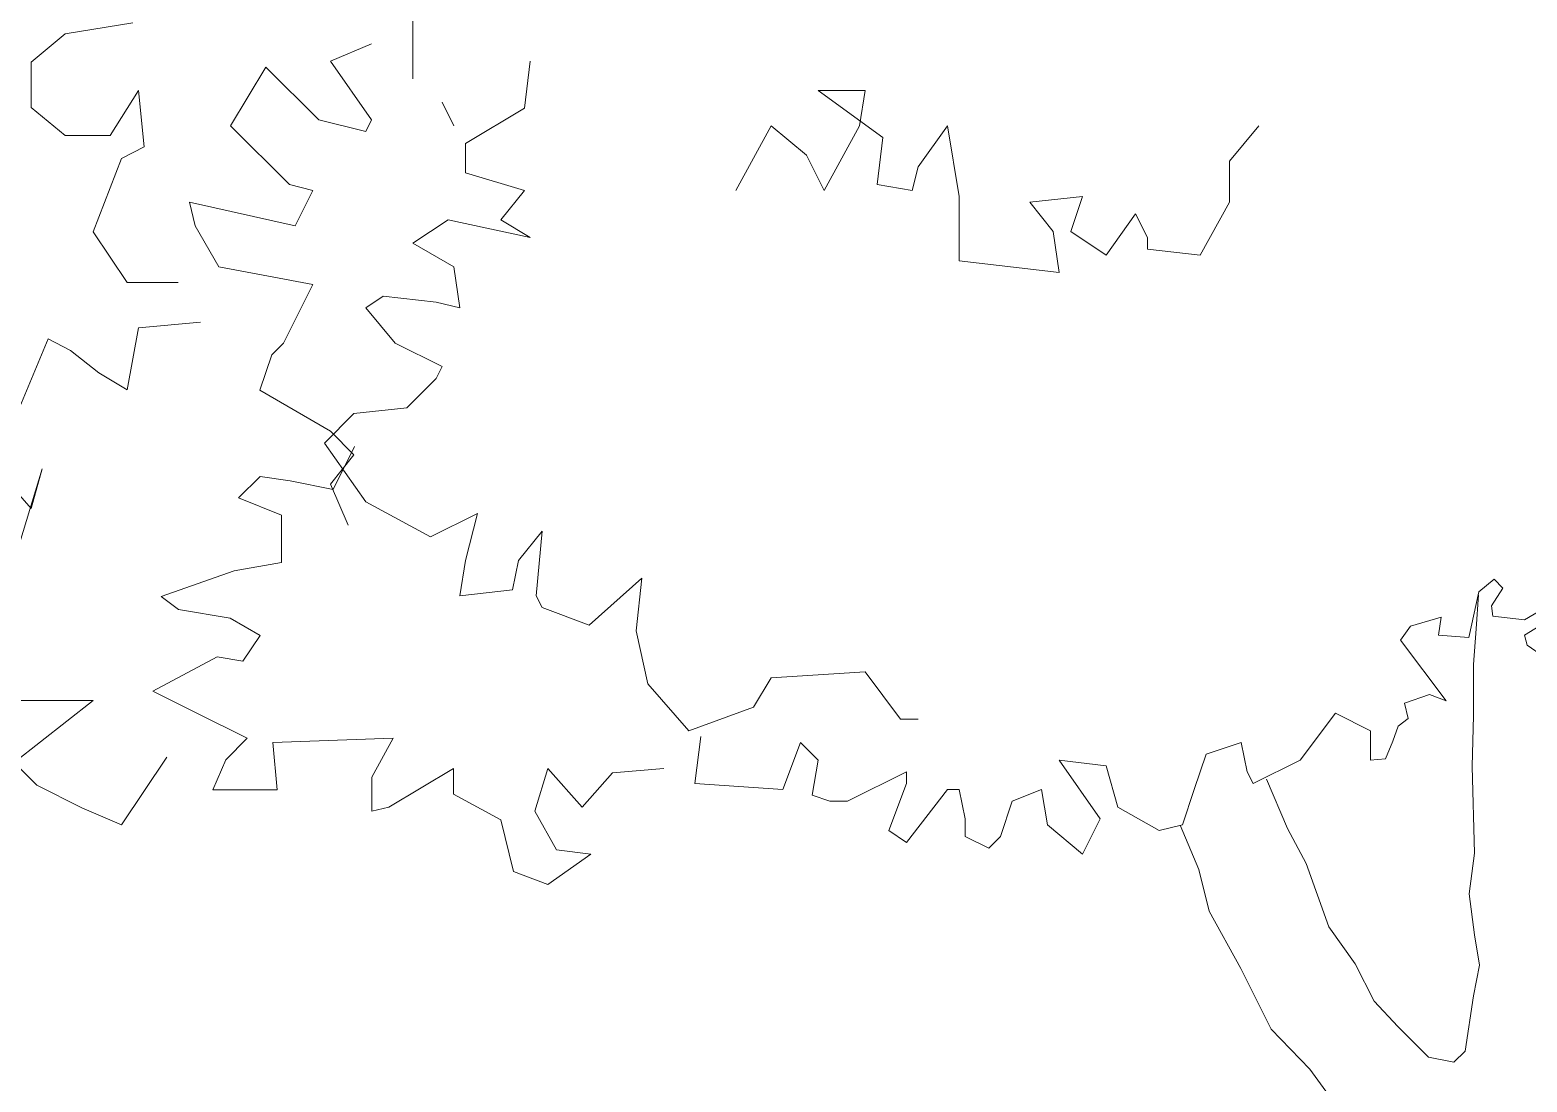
# Model space of a CAD drawing. Header units: millimetres. Extents: x 5357 to 259384, y -16348 to 109893.
# Drawn here: x 239194 to 240473, y 10067 to 10966 of the extents above; entities that cross this region are included whole.
import ezdxf

# ---------------------------------------------------------------- set-up
doc = ezdxf.new("R2010")
doc.units = ezdxf.units.MM
doc.layers.add('CAY XANH_CHI TIET TRONG CAY 3_dwg-1', color=250, linetype='Continuous', lineweight=18)
doc.layers.add('LSA', color=250, linetype='Continuous', lineweight=18)

# ---------------------------------------------------------------- blocks, each defined once
blk = doc.blocks.new('CAY XANH_CHI TIET TRONG CAY 3_dwg-2201632-CẢNH QUAN_CHI TIẾT TRỒNG CÂY')
at = {"layer": 'LSA'}
blk.add_line((-4590.3, 10904.4), (-4580.2, 10884.3), dxfattribs=at)
at = {"layer": 'LSA', "flags": 128}
for points in [[(-4615.4, 10989.7), (-4615.4, 10924.4)], [(-4854.6, 10972.4), (-4912.5, 10962.8), (-4941.5, 10938.6), (-4941.5, 10900), (-4912.5, 10875.9), (-4873.9, 10875.9), (-4849.8, 10914.5), (-4844.9, 10866.2), (-4864.2, 10856.5), (-4888.4, 10793.8), (-4859.4, 10750.3), (-4815.9, 10750.3)], [(-4650.5, 10954.5), (-4685.7, 10939.5), (-4650.5, 10889.3), (-4655.5, 10879.3), (-4695.7, 10889.3), (-4740.9, 10934.5), (-4771, 10884.3), (-4720.8, 10834.1), (-4700.7, 10829.1), (-4715.8, 10798.9), (-4806.2, 10819), (-4801.2, 10798.9), (-4781.1, 10763.8), (-4700.7, 10748.8), (-4725.8, 10698.6), (-4735.9, 10688.5), (-4745.9, 10658.4), (-4685.7, 10623.3), (-4665.6, 10603.2), (-4685.7, 10578.1), (-4670.6, 10543)], [(-4514.9, 10939.5), (-4519.9, 10899.3), (-4570.2, 10869.2), (-4570.2, 10844.1), (-4519.9, 10829.1), (-4540, 10804), (-4514.9, 10788.9), (-4585.2, 10804), (-4615.4, 10783.9), (-4580.2, 10763.8), (-4575.2, 10728.7), (-4595.3, 10733.7), (-4640.5, 10738.7), (-4655.5, 10728.7), (-4630.4, 10698.6), (-4590.3, 10678.5), (-4595.3, 10668.4), (-4620.4, 10643.3), (-4665.6, 10638.3), (-4690.7, 10613.2), (-4655.5, 10563), (-4600.3, 10532.9), (-4560.1, 10553), (-4570.2, 10512.8), (-4575.2, 10482.7), (-4530, 10487.7), (-4525, 10512.8), (-4504.9, 10537.9), (-4509.9, 10482.7), (-4504.9, 10472.7), (-4464.7, 10457.6), (-4419.5, 10497.8), (-4424.5, 10452.6), (-4414.5, 10407.4), (-4379.3, 10367.3), (-4324.1, 10387.4), (-4309, 10412.4), (-4228.7, 10417.5), (-4198.5, 10377.3), (-4183.5, 10377.3)], [(-4339.2, 10829.1), (-4309, 10884.3), (-4278.9, 10859.2), (-4263.8, 10829.1), (-4233.7, 10884.3), (-4228.7, 10914.4), (-4268.9, 10914.4), (-4213.6, 10874.2), (-4218.6, 10834.1), (-4188.5, 10829.1), (-4183.5, 10849.1), (-4158.4, 10884.3), (-4148.3, 10824), (-4148.3, 10768.8), (-4063, 10758.8), (-4068, 10793.9), (-4088.1, 10819), (-4042.9, 10824), (-4052.9, 10793.9), (-4022.8, 10773.8), (-3997.7, 10809), (-3987.6, 10788.9), (-3987.6, 10778.9), (-3942.4, 10773.8), (-3917.3, 10819), (-3917.3, 10854.2), (-3892.2, 10884.3)], [(-4796.6, 10716.5), (-4849.8, 10711.7), (-4859.4, 10658.6), (-4883.6, 10673.1), (-4907.7, 10692.4), (-4927, 10702.1), (-4951.2, 10644.1)], [(-4975.3, 10595.8), (-4941.5, 10557.2), (-4931.9, 10591), (-4951.2, 10528.3)], [(-4975.3, 10393.1), (-4888.4, 10393.1), (-4956, 10340), (-4936.7, 10320.7), (-4898.1, 10301.3), (-4864.2, 10286.9), (-4825.6, 10344.8)], [(-4400.7, 10335.1), (-4444.8, 10331.4), (-4470.5, 10302), (-4499.9, 10335.1), (-4510.9, 10298.4), (-4492.5, 10265.4), (-4463.1, 10261.7), (-4499.9, 10236), (-4529.2, 10247), (-4540.2, 10291), (-4580.6, 10313.1), (-4580.6, 10335.1), (-4635.7, 10302), (-4650.4, 10298.4), (-4650.4, 10327.7), (-4632, 10360.8), (-4734.8, 10357.1), (-4731.2, 10316.7), (-4786.2, 10316.7), (-4775.2, 10342.4), (-4756.9, 10360.8), (-4800.9, 10382.8), (-4837.6, 10401.1), (-4782.6, 10430.5), (-4760.5, 10426.8), (-4745.8, 10448.8), (-4771.5, 10463.5), (-4815.6, 10470.9), (-4830.3, 10481.9), (-4767.9, 10503.9), (-4727.5, 10511.2), (-4727.5, 10551.6), (-4764.2, 10566.3), (-4745.8, 10584.6), (-4720.1, 10580.9), (-4683.4, 10573.6), (-4665.1, 10610.3)], [(-3797.2, 10342.1), (-3784.2, 10343.2), (-3777.7, 10358.3), (-3773.4, 10371.3), (-3764.8, 10377.8), (-3768, 10390.8), (-3746.4, 10398.3), (-3732.3, 10392.9), (-3771.3, 10444.8), (-3762.6, 10456.7), (-3736.6, 10464.3), (-3738.8, 10449.1), (-3712.9, 10447), (-3704.2, 10485.9), (-3691.2, 10496.7), (-3683.7, 10489.1), (-3693.4, 10474), (-3692.3, 10465.3), (-3665.3, 10462.1), (-3652.3, 10469.7)], [(-3635, 10467.5), (-3665.3, 10449.1), (-3663.1, 10440.5), (-3649.1, 10430.7)], [(-3885.8, 10325.8), (-3867.8, 10283.8), (-3851.8, 10253.9), (-3832.4, 10199.8), (-3809.9, 10168), (-3793.9, 10136.1), (-3773.5, 10114.5), (-3756.1, 10097), (-3747.4, 10088.3), (-3725.6, 10084), (-3715.9, 10093.5), (-3708.9, 10140.6), (-3703.8, 10166.8), (-3708.1, 10192.9), (-3712.5, 10227.8), (-3708.1, 10262.7), (-3710, 10336.8), (-3708.9, 10380.3), (-3708.9, 10423.9), (-3706.7, 10454.4), (-3704.7, 10483.4)], [(-4369.3, 10362.3), (-4374.3, 10322.1), (-4299, 10317.1), (-4283.9, 10357.2), (-4268.9, 10342.2), (-4273.9, 10312.1), (-4258.8, 10307), (-4243.7, 10307), (-4193.5, 10332.1), (-4193.5, 10322.1), (-4208.6, 10281.9), (-4193.5, 10271.9), (-4158.4, 10317.1), (-4148.3, 10317.1), (-4143.3, 10292), (-4143.3, 10276.9), (-4123.2, 10266.9), (-4113.2, 10276.9), (-4103.1, 10307), (-4078, 10317.1), (-4073, 10287), (-4042.9, 10261.9), (-4027.8, 10292), (-4063, 10342.2), (-4022.8, 10337.2), (-4012.7, 10302), (-3977.6, 10281.9), (-3957.5, 10287), (-3947.5, 10317.1), (-3937.4, 10347.2), (-3907.3, 10357.2), (-3902.3, 10332.1), (-3897.2, 10322.1), (-3857.1, 10342.2), (-3826.9, 10382.3), (-3796.8, 10367.3), (-3796.8, 10342.2)], [(-3959.5, 10286.5), (-3943.6, 10248.8), (-3934.9, 10213.2), (-3907.7, 10164), (-3881.8, 10112.1), (-3848.8, 10078), (-3821.5, 10040.4), (-3795.3, 10005.5), (-3773.5, 9961.9), (-3751.7, 9918.3), (-3738.7, 9870.4), (-3734.3, 9831.2), (-3729.9, 9735.3), (-3734.3, 9709.1), (-3734.3, 9656.8), (-3734.3, 9608.9), (-3734.3, 9578.4), (-3734.3, 9572.4)]]:
    blk.add_lwpolyline(points, dxfattribs=at)

msp = doc.modelspace()

# ---------------------------------------------------------------- block references
at = {"layer": 'CAY XANH_CHI TIET TRONG CAY 3_dwg-1'}
msp.add_blockref('CAY XANH_CHI TIET TRONG CAY 3_dwg-2201632-CẢNH QUAN_CHI TIẾT TRỒNG CÂY', (244136.3, 0), dxfattribs=at)

doc.saveas('drawing.dxf')
